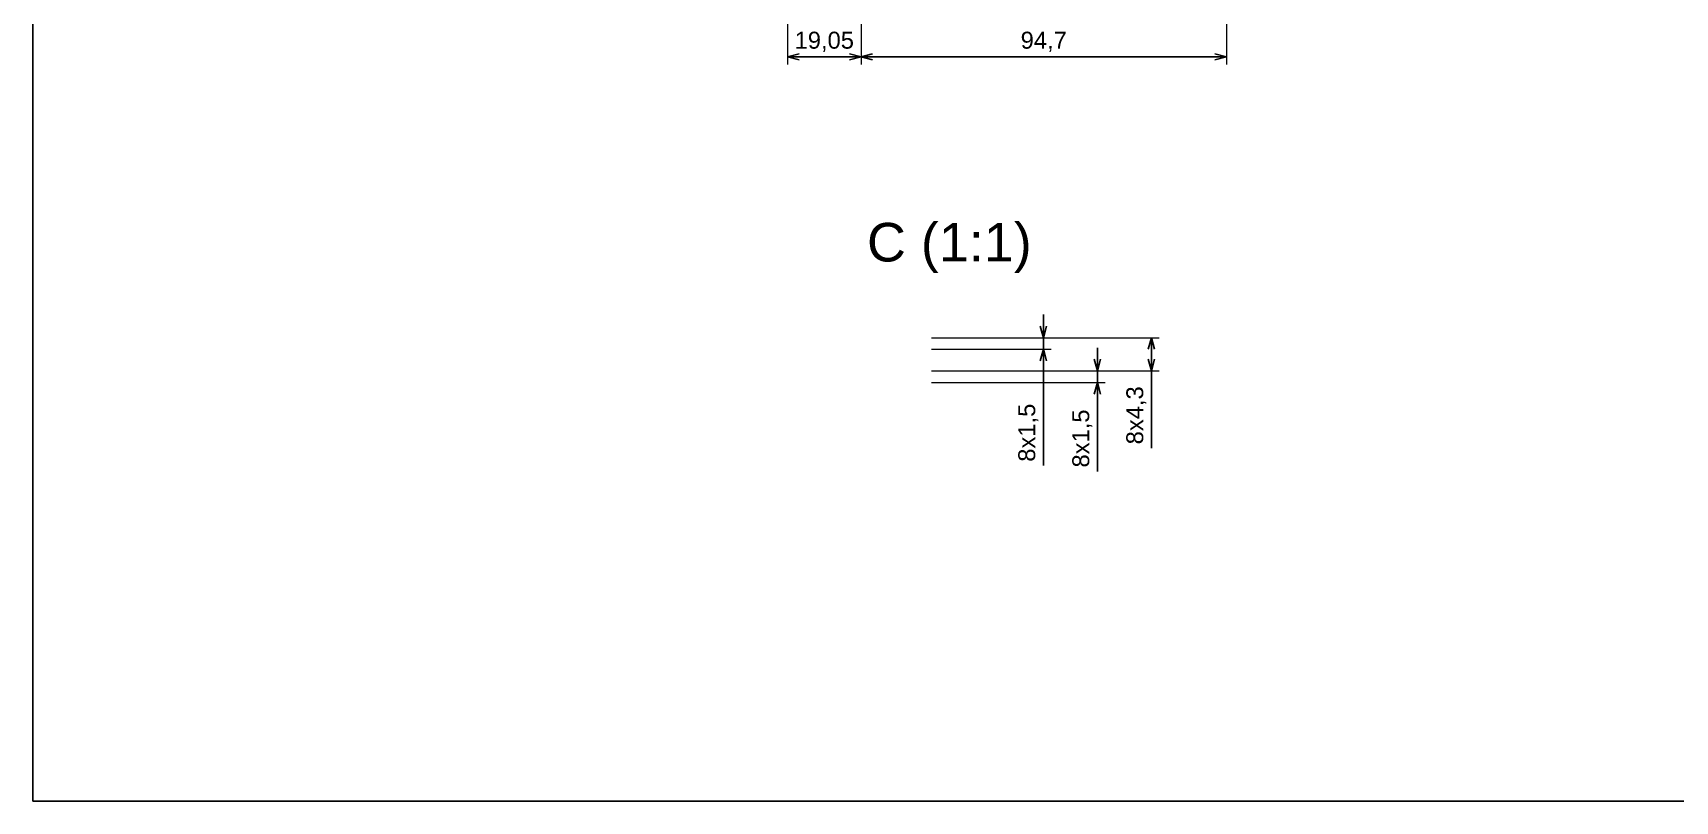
# Paper-space layout 'Base' of a CAD drawing. Header units: millimetres. Extents: x 0 to 414, y 0 to 290.
# Drawn here: x 0.2 to 213, y 0.5 to 100 of the extents above; entities that cross this region are included whole.
import ezdxf

# ---------------------------------------------------------------- set-up
doc = ezdxf.new("R2010")
doc.units = ezdxf.units.MM
doc.layers.add('MD_Annotation', color=7, linetype='Continuous', lineweight=25)
doc.layers.add('Tabelka', color=7, linetype='Continuous')
doc.styles.get("Standard").update_dxf_attribs({"font": 'arial.ttf'})
doc.dimstyles.new('ISO-25', dxfattribs={"dimtxt": 2.2, "dimasz": 1.5, "dimexe": 1, "dimexo": 0.625, "dimtad": 1, "dimrnd": 0.05, "dimtxsty": 'Standard', "dimblk": 'OPEN30', "dimcen": 2.5, "dimadec": 0, "dimazin": 0, "dimtfac": 1, "dimtmove": 0, "dimatfit": 3, "dimfxl": 0, "dimlwe": 18, "dimarcsym": 0})

# ---------------------------------------------------------------- blocks, each defined once
blk = doc.blocks.new('_Open30')
at = {"color": 0, "linetype": 'ByBlock', "lineweight": -2}
for p, q in [((-1, 0.27), (0, 0)), ((0, 0), (-1, -0.27)), ((0, 0), (-1, 0))]:
    blk.add_line(p, q, dxfattribs=at)
blk = doc.blocks.new('*D71')
at = {"layer": 'Defpoints', "color": 0}
for p in [(98.01, 118.94), (107.54, 117.54), (107.54, 96.94)]:
    blk.add_point(p, dxfattribs=at)
at = {"layer": 'MD_Annotation', "color": 0, "lineweight": 18}
for p, q in [((98.01, 118.32), (98.01, 95.94)), ((107.54, 116.92), (107.54, 95.94))]:
    blk.add_line(p, q, dxfattribs=at)
at = {"layer": 'MD_Annotation', "color": 0, "lineweight": -2}
blk.add_line((99.51, 96.94), (106.04, 96.94), dxfattribs=at)
at = {"layer": 'MD_Annotation', "color": 0, "lineweight": -2, "xscale": 1.5, "yscale": 1.5, "zscale": 1.5, "rotation": 180}
blk.add_blockref('_Open30', (98.01, 96.94), dxfattribs=at)
at = {"layer": 'MD_Annotation', "color": 0, "lineweight": -2, "xscale": 1.5, "yscale": 1.5, "zscale": 1.5}
blk.add_blockref('_Open30', (107.54, 96.94), dxfattribs=at)
at = {"layer": 'MD_Annotation', "color": 0, "insert": (102.78, 98.89), "char_height": 2.2, "attachment_point": 5}
blk.add_mtext('19,05', dxfattribs=at)
blk = doc.blocks.new('*D72')
at = {"layer": 'Defpoints', "color": 0}
for p in [(107.54, 117.54), (154.9, 117.54), (154.9, 96.94)]:
    blk.add_point(p, dxfattribs=at)
at = {"layer": 'MD_Annotation', "color": 0, "lineweight": 18}
for p, q in [((107.54, 116.92), (107.54, 95.94)), ((154.9, 116.92), (154.9, 95.94))]:
    blk.add_line(p, q, dxfattribs=at)
at = {"layer": 'MD_Annotation', "color": 0, "lineweight": -2}
blk.add_line((109.04, 96.94), (153.4, 96.94), dxfattribs=at)
at = {"layer": 'MD_Annotation', "color": 0, "lineweight": -2, "xscale": 1.5, "yscale": 1.5, "zscale": 1.5, "rotation": 180}
blk.add_blockref('_Open30', (107.54, 96.94), dxfattribs=at)
at = {"layer": 'MD_Annotation', "color": 0, "lineweight": -2, "xscale": 1.5, "yscale": 1.5, "zscale": 1.5}
blk.add_blockref('_Open30', (154.9, 96.94), dxfattribs=at)
at = {"layer": 'MD_Annotation', "color": 0, "insert": (131.22, 98.89), "char_height": 2.2, "attachment_point": 5}
blk.add_mtext('94,7', dxfattribs=at)
blk = doc.blocks.new('*D108')
at = {"layer": 'Defpoints', "color": 0}
for p in [(116.05, 60.56), (116.05, 59.06), (131.17, 59.06)]:
    blk.add_point(p, dxfattribs=at)
at = {"layer": 'MD_Annotation', "color": 0, "lineweight": -2}
for p, q in [((131.17, 62.06), (131.17, 63.56)), ((131.17, 60.56), (131.17, 59.06)), ((131.17, 57.56), (131.17, 43.99))]:
    blk.add_line(p, q, dxfattribs=at)
at = {"layer": 'MD_Annotation', "color": 0, "lineweight": 18}
for p, q in [((116.67, 60.56), (132.17, 60.56)), ((116.67, 59.06), (132.17, 59.06))]:
    blk.add_line(p, q, dxfattribs=at)
at = {"layer": 'MD_Annotation', "color": 0, "lineweight": -2, "xscale": 1.5, "yscale": 1.5, "zscale": 1.5}
for p, rotation in [((131.17, 60.56), 270), ((131.17, 59.06), 90)]:
    blk.add_blockref('_Open30', p, dxfattribs=dict(at, rotation=rotation))
at = {"layer": 'MD_Annotation', "color": 0, "insert": (129.22, 48.25), "char_height": 2.2, "attachment_point": 5, "rotation": 90}
blk.add_mtext('8x1,5', dxfattribs=at)
blk = doc.blocks.new('*D109')
at = {"layer": 'Defpoints', "color": 0}
for p in [(116.05, 56.26), (116.05, 54.76), (138.17, 54.76)]:
    blk.add_point(p, dxfattribs=at)
at = {"layer": 'MD_Annotation', "color": 0, "lineweight": -2}
for p, q in [((138.17, 57.76), (138.17, 59.26)), ((138.17, 56.26), (138.17, 54.76)), ((138.17, 53.26), (138.17, 43.24))]:
    blk.add_line(p, q, dxfattribs=at)
at = {"layer": 'MD_Annotation', "color": 0, "lineweight": 18}
for p, q in [((116.67, 56.26), (139.17, 56.26)), ((116.67, 54.76), (139.17, 54.76))]:
    blk.add_line(p, q, dxfattribs=at)
at = {"layer": 'MD_Annotation', "color": 0, "lineweight": -2, "xscale": 1.5, "yscale": 1.5, "zscale": 1.5}
for p, rotation in [((138.17, 56.26), 270), ((138.17, 54.76), 90)]:
    blk.add_blockref('_Open30', p, dxfattribs=dict(at, rotation=rotation))
at = {"layer": 'MD_Annotation', "color": 0, "insert": (136.22, 47.5), "char_height": 2.2, "attachment_point": 5, "rotation": 90}
blk.add_mtext('8x1,5', dxfattribs=at)
blk = doc.blocks.new('*D110')
at = {"layer": 'Defpoints', "color": 0}
for p in [(116.05, 60.56), (116.05, 56.26), (145.17, 56.26)]:
    blk.add_point(p, dxfattribs=at)
at = {"layer": 'MD_Annotation', "color": 0, "lineweight": 18}
for p, q in [((116.67, 60.56), (146.17, 60.56)), ((116.67, 56.26), (146.17, 56.26))]:
    blk.add_line(p, q, dxfattribs=at)
at = {"layer": 'MD_Annotation', "color": 0, "lineweight": -2}
for p, q in [((145.17, 59.06), (145.17, 57.76)), ((145.17, 56.26), (145.17, 46.25))]:
    blk.add_line(p, q, dxfattribs=at)
at = {"layer": 'MD_Annotation', "color": 0, "lineweight": -2, "xscale": 1.5, "yscale": 1.5, "zscale": 1.5}
for p, rotation in [((145.17, 60.56), 90), ((145.17, 56.26), 270)]:
    blk.add_blockref('_Open30', p, dxfattribs=dict(at, rotation=rotation))
at = {"layer": 'MD_Annotation', "color": 0, "insert": (143.22, 50.5), "char_height": 2.2, "attachment_point": 5, "rotation": 90}
blk.add_mtext('8x4,3', dxfattribs=at)

psp = doc.layouts.new('Base')

# ---------------------------------------------------------------- linework, layer by layer
at = {"layer": 'Tabelka'}
psp.add_lwpolyline([(0.2197, 290.193), (413.4761, 290.193), (413.4761, 0.5211), (0.2197, 0.5211)], close=True, dxfattribs=at)

# ---------------------------------------------------------------- texts
at = {"layer": 'MD_Annotation', "color": 7, "insert": (118.988, 68.9224), "char_height": 5, "width": 23.24693, "attachment_point": 8}
psp.add_mtext('C (1:1)', dxfattribs=at)

# ---------------------------------------------------------------- dimensions: what is measured, and where the dimension line sits
at = {"layer": 'MD_Annotation'}
for base, p1, p2, picture, middle in [((107.5415, 96.9423), (98.0097, 118.9423), (107.5415, 117.5434), '*D71', (102.7756, 98.8894)), ((154.9029, 96.9423), (107.5415, 117.5434), (154.9029, 117.5434), '*D72', (131.2222, 98.8894))]:
    dim = psp.add_linear_dim(base=base, p1=p1, p2=p2, dimstyle='ISO-25', override={"dimlfac": -2}, dxfattribs=at)
    dim.commit()
    dim.dimension.update_dxf_attribs({"geometry": picture, "text_midpoint": middle})
dim = psp.add_linear_dim(base=(131.1716, 59.0559), p1=(116.0478, 60.5559), p2=(116.0478, 59.0559), angle=90, text='8x<>', dimstyle='ISO-25', override={"dimlfac": -1}, dxfattribs=at)
dim.commit()
dim.dimension.update_dxf_attribs({"geometry": '*D108', "text_midpoint": (131.1716, 48.2455), "dimtype": 160})
for base, p1, p2, picture, middle in [((145.1716, 56.2559), (116.0478, 60.5559), (116.0478, 56.2559), '*D110', (143.2245, 50.5037)), ((138.1716, 54.7559), (116.0478, 56.2559), (116.0478, 54.7559), '*D109', (136.2245, 47.4955))]:
    dim = psp.add_linear_dim(base=base, p1=p1, p2=p2, angle=90, text='8x<>', dimstyle='ISO-25', override={"dimlfac": -1, "dimpost": ''}, dxfattribs=at)
    dim.commit()
    dim.dimension.update_dxf_attribs({"geometry": picture, "text_midpoint": middle})

doc.saveas('drawing.dxf')
